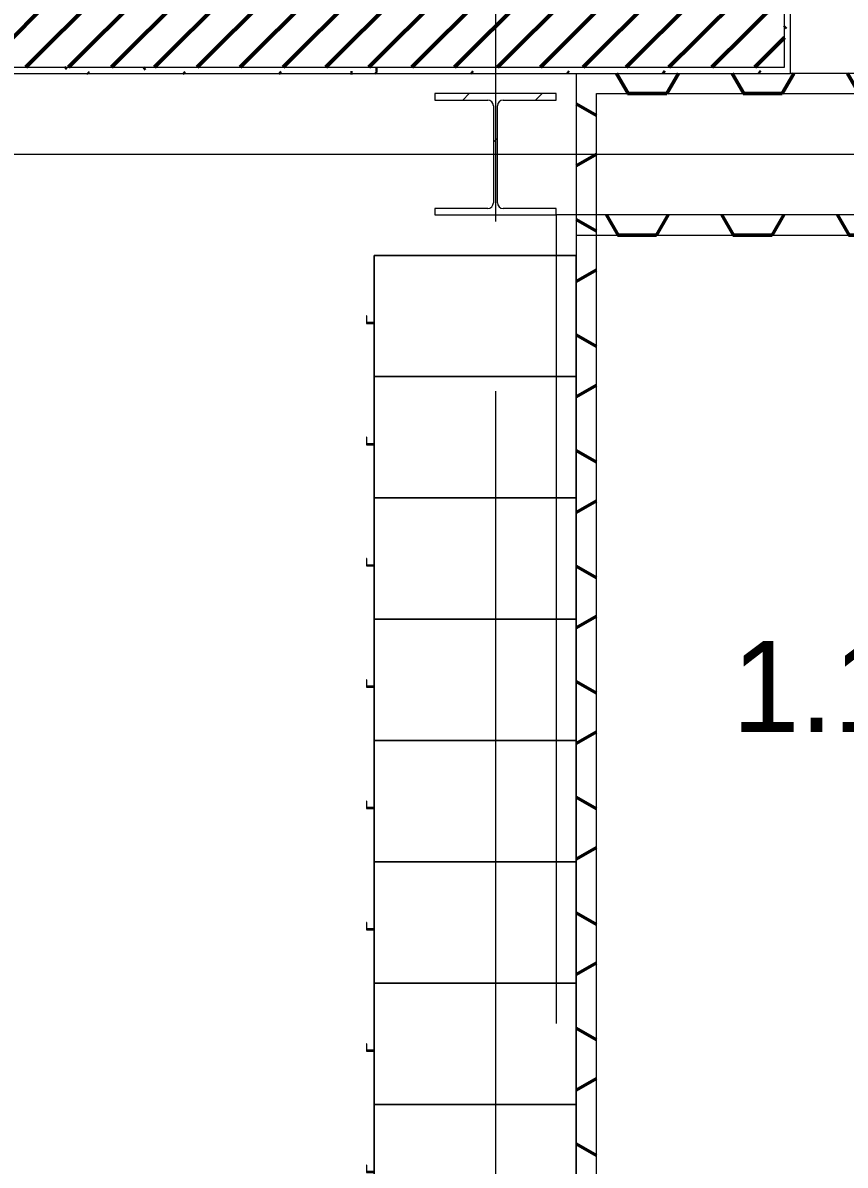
# Model space of a CAD drawing. Header units: millimetres. Extents: x -76261 to 649593, y -304265 to 60256.
# Drawn here: x 20131 to 22165, y -9100 to -6275 of the extents above; entities that cross this region are included whole.
import ezdxf

# ---------------------------------------------------------------- set-up
doc = ezdxf.new("R2010")
doc.units = ezdxf.units.MM
doc.header["$LTSCALE"] = 2000
doc.header["$MEASUREMENT"] = 0
doc.linetypes.add('Centre', pattern=[6.9, 4, -0.7, 1.5, -0.7])
doc.linetypes.add('Hidden 1_0mm', pattern=[1.6, 1, -0.6])
doc.layers.get('0').update_dxf_attribs({"linetype": 'CONTINUOUS'})
for name, color, linetype, lineweight in [('A-AREA-IDEN', 8, 'CONTINUOUS', 15), ('A-WALL', 8, 'CONTINUOUS', 15), ('A-WALL-PATT', 8, 'CONTINUOUS', 50), ('I-FURN', 8, 'Hidden 1_0mm', 15), ('I-WALL', 8, 'CONTINUOUS', 15), ('S-COLS', 8, 'CONTINUOUS', 15), ('S-GRID', 14, 'CONTINUOUS', 15), ('S-STRS-MBND', 8, 'Hidden 1_0mm', 15)]:
    doc.layers.add(name, color=color, linetype=linetype, lineweight=lineweight)
doc.styles.add('.VnArial Narrow_B', font='Vnarianb_0.ttf', dxfattribs={"height": 225})
pattern_1 = [(45, (87192.53, 42001.635), (-53.03301, 53.03301), [])]

# ---------------------------------------------------------------- blocks, each defined once
blk = doc.blocks.new('AD_UK Beams-Column - SC1-300_300_10_16-V31-1st  FLOOR PLAN')
at = {"layer": 'S-COLS'}
h = blk.add_hatch(dxfattribs=at)
h.set_pattern_fill('FP_70', color=256, style=0, pattern_type=2)
h.set_pattern_definition([(45, (65892.53, 48601.64), (-371.231, 371.231), []), (45, (65892.53, 49164.14), (-371.231, 371.231), [])])
h.paths.add_polyline_path([(150, -150), (150, -134), (19, -134), (9.1, -129.9), (5, -120), (5, 120), (9.1, 129.9), (19, 134), (150, 134), (150, 150), (-150, 150), (-150, 134), (-19, 134), (-9.1, 129.9), (-5, 120), (-5, -120), (-9.1, -129.9), (-19, -134), (-150, -134), (-150, -150)], flags=0)
for p, q in [((150, 150), (-150, 150)), ((-150, 150), (-150, 134)), ((150, 134), (150, 150)), ((-150, 134), (-19, 134)), ((-5, 120), (-5, -120)), ((5, -120), (5, 120)), ((19, 134), (150, 134)), ((-19, -134), (-150, -134)), ((-150, -134), (-150, -150)), ((150, -134), (19, -134)), ((150, -150), (150, -134)), ((-150, -150), (150, -150))]:
    blk.add_line(p, q, dxfattribs=at)
for centre, start, end in [((-19, 120), 0, 90), ((19, 120), 90, 180), ((-19, -120), 270, 0), ((19, -120), 180, 270)]:
    blk.add_arc(centre, 14, start, end, dxfattribs=at)
blk = doc.blocks.new('LS-Office-S_rvt-1-1st  FLOOR PLAN')
blk.add_blockref('AD_UK Beams-Column - SC1-300_300_10_16-V31-1st  FLOOR PLAN', (-65892.5, -48601.6))
blk = doc.blocks.new('Locker-Personal_Storage-Spacesaver-2_Tier_Single_Door-Mesh - 12 x 24 x 72-10655054-1st  FLOOR PLAN')
at = {"layer": 'I-FURN'}
for p, q in [((150, 250), (-150, 250)), ((-150, 250), (-150, -250)), ((-150, -250), (-150, 250)), ((-150, 250), (150, 250)), ((150, -250), (150, 250)), ((150, 250), (150, -250)), ((-150, -250), (150, -250)), ((150, -250), (-150, -250)), ((15.8372, -250), (15.8372, -268.1356)), ((15.8372, -250.9144), (117.4626, -250.9144)), ((15.8372, -269.05), (15.8372, -250.9144)), ((117.4626, -250), (17.3228, -250)), ((17.3228, -250), (17.3228, -268.1356)), ((18.2372, -269.05), (18.2372, -250.9144)), ((18.2372, -250.9144), (117.4626, -250.9144)), ((117.4626, -250.9144), (117.4626, -250)), ((117.4626, -250.9144), (117.4626, -250)), ((-0.0378, -268.1356), (-0.0378, -269.05)), ((15.8372, -268.1356), (-0.0378, -268.1356)), ((-0.0378, -269.05), (15.8372, -269.05)), ((17.3228, -268.1356), (2.3622, -268.1356)), ((2.3622, -268.1356), (2.3622, -269.05)), ((2.3622, -269.05), (18.2372, -269.05))]:
    blk.add_line(p, q, dxfattribs=at)
blk = doc.blocks.new('Xrexf_Office')
at = {"layer": 'A-WALL-PATT'}
h = blk.add_hatch(dxfattribs=at)
h.set_pattern_fill('FP_21', color=256, angle=37.5, style=0, pattern_type=2)
h.set_pattern_definition([(127.5, (22030, -4365.2), (-146.824, -4.7995), [5.029, -110.795, 5.029, -124.511, -123.825]), (127.5, (22030, -4365.2), (-146.824, -4.7995), [-245.364, 5.029, -118.796]), (97.5, (22030, -4365.2), (-215.047, 134.857), [5.029, -57.455, 5.029, -99.365, -40.005]), (97.5, (22030, -4365.2), (-215.047, 134.857), [-166.878, 5.029, -34.976]), (57.5, (22030, -4458.93), (-0.4316, 237.298), [5.029, -33.071, 5.029, -132.131, -179.07]), (57.5, (22030, -4458.93), (-0.4316, 237.298), [-175.26, 5.029, -174.041]), (47.5, (22030, -4458.93), (-66.88, 229.067), [5.029, -14.021, 5.029, -84.887, -102.87]), (47.5, (22030, -4458.93), (-66.88, 229.067), [-108.966, 5.029, -97.841])])
h.paths.add_polyline_path([(22015, -6400), (22030, -6400), (22030, -3430.4), (21905, -3430.4), (21905, -3445.4), (22015, -3445.4), (22015, -6385)], flags=0)
h.paths.add_polyline_path([(22030, -2530.4), (22030, -2095.4), (22015, -2095.4), (22015, -2515.4), (21905, -2515.4), (21905, -2530.4)], flags=0)
h = blk.add_hatch(dxfattribs=at)
h.set_pattern_fill('FP_20', color=256, style=0, pattern_type=2)
h.set_pattern_definition(pattern_1)
h.paths.add_polyline_path([(21795, -6385), (22015, -6385), (22015, -3445.4), (21905, -3445.4), (21905, -3430.4), (21795, -3430.4), (21795, -6165)], flags=0)
h.paths.add_polyline_path([(21905, -2530.4), (21905, -2515.4), (22015, -2515.4), (22015, -2315.4), (21795, -2315.4), (21795, -2530.4)], flags=0)
h = blk.add_hatch(dxfattribs=at)
h.set_pattern_fill('FP_20', color=256, style=0, pattern_type=2)
h.set_pattern_definition(pattern_1)
h.paths.add_polyline_path([(21310.5, -6203.6), (21300.5, -6204.6), (21305, -6209.3), (21309.5, -6204.6)], flags=0)
h.paths.add_polyline_path([(20365.5, -6203.6), (20355.5, -6204.6), (20360, -6209.3), (20364.5, -6204.6)], flags=0)
h.paths.add_polyline_path([(19435.5, -6203.6), (19425.5, -6204.6), (19430, -6209.3), (19434.5, -6204.6)], flags=0)
h.paths.add_polyline_path([(18505.5, -6203.6), (18495.5, -6204.6), (18500, -6209.3), (18504.5, -6204.6)], flags=0)
h.paths.add_polyline_path([(17575.5, -6203.6), (17565.5, -6204.6), (17570, -6209.3), (17574.5, -6204.6)], flags=0)
h.paths.add_polyline_path([(17564.5, -6346.4), (17574.5, -6345.4), (17570, -6340.7), (17564.6, -6346.3)], flags=0)
h.paths.add_polyline_path([(18494.5, -6346.4), (18504.5, -6345.4), (18500, -6340.7), (18495.5, -6345.4)], flags=0)
h.paths.add_polyline_path([(19424.5, -6346.4), (19434.1, -6345), (19430, -6340.7), (19425.5, -6345.4)], flags=0)
h.paths.add_polyline_path([(21795, -6385), (21795, -6165), (21311.3, -6165), (21309.8, -6219.5), (21299.5, -6219.4), (21299.1, -6209.3), (21298.6, -6203.6), (21298.6, -6165), (20366.4, -6165), (20364.8, -6219.5), (20354.5, -6219.4), (20354.1, -6209.3), (20353.7, -6203.6), (20353.7, -6165), (19436.4, -6165), (19434.8, -6219.5), (19424.5, -6219.4), (19424.1, -6209.3), (19423.7, -6203.6), (19423.7, -6165), (18506.4, -6165), (18504.8, -6219.5), (18494.5, -6219.4), (18494.1, -6209.3), (18493.7, -6203.6), (18493.7, -6165), (17576.4, -6165), (17574.8, -6219.5), (17564.5, -6219.4), (17564.1, -6209.3), (17563.7, -6201.4), (17563.7, -6165), (17075, -6165), (17075, -6385), (17563.7, -6385), (17564.6, -6330.6), (17575.5, -6330.6), (17575.9, -6340.7), (17576.4, -6346.4), (17576.4, -6385), (18493.7, -6385), (18494.5, -6330.6), (18505.5, -6330.6), (18505.9, -6340.7), (18506.4, -6346.4), (18506.4, -6385), (19423.7, -6385), (19424.5, -6330.6), (19435.5, -6330.6), (19435.6, -6345.1), (19436.4, -6346.4), (19436.4, -6385), (21780, -6385)], flags=0)
h = blk.add_hatch(dxfattribs=at)
h.set_pattern_fill('FP_22', color=256, angle=37.5, style=0, pattern_type=2)
h.set_pattern_definition([(37.5, (19435, -6400), (-4.7995, 146.824), [5.029, -110.795, 5.029, -124.511, -123.825]), (37.5, (19435, -6400), (-4.7995, 146.824), [-245.364, 5.029, -118.796]), (7.5, (19435, -6400), (134.857, 215.047), [5.029, -57.455, 5.029, -99.365, -40.005]), (7.5, (19435, -6400), (134.857, 215.047), [-166.878, 5.029, -34.976]), (327.5, (19341.27, -6400), (237.298, 0.4316), [5.029, -33.071, 5.029, -132.131, -179.07]), (327.5, (19341.27, -6400), (237.298, 0.4316), [-175.26, 5.029, -174.041]), (317.5, (19341.27, -6400), (229.067, 66.88), [5.029, -14.021, 5.029, -84.887, -102.87]), (317.5, (19341.27, -6400), (229.067, 66.88), [-108.966, 5.029, -97.841])])
h.paths.add_polyline_path([(21780, -6400), (22015, -6400), (22015, -6385), (20065, -6385), (20065, -6400), (21581.9, -6400)], flags=0)
h.paths.add_polyline_path([(19350.1, -6400), (19423.7, -6400), (19423.7, -6385), (18506.4, -6385), (18506.4, -6400), (19201.3, -6400)], flags=0)
h.paths.add_polyline_path([(19498.8, -6400), (19955, -6400), (19955, -6385), (19436.4, -6385), (19436.4, -6400)], flags=0)
h.paths.add_polyline_path([(18493.7, -6400), (18493.7, -6385), (17576.4, -6385), (17576.4, -6400), (18457.3, -6400)], flags=0)
h.paths.add_polyline_path([(17563.7, -6400), (17563.7, -6385), (17090, -6385), (17090, -6400), (17415.8, -6400)], flags=0)
h = blk.add_hatch(dxfattribs=at)
h.set_pattern_fill('FP_16', color=256, style=0, pattern_type=2)
h.set_pattern_definition([(2e-13, (24200, -6450), (142.875, 82.489), [95.25, -190.5]), (120, (24200, -6450), (-142.875, 82.489), [95.25, -190.5]), (60, (24200, -6450), (-7e-05, 164.978), [0, -190.5, 95.25, 0])])
h.paths.add_polyline_path([(26850, -6450), (26900, -6450), (26900, -6400), (21500, -6400), (21500, -6450), (26719, -6450)], flags=0)
h = blk.add_hatch(dxfattribs=at)
h.set_pattern_fill('FP_18', color=256, style=0, pattern_type=2)
h.set_pattern_definition([(90, (21550, -8600), (-82.489, 142.875), [95.25, -190.5]), (210, (21550, -8600), (-82.489, -142.875), [95.25, -190.5]), (150, (21550, -8600), (-164.978, -7e-05), [0, -190.5, 95.25, 0])])
h.paths.add_polyline_path([(21550, -10750), (21550, -6450), (21500, -6450), (21500, -10750)], flags=0)
h = blk.add_hatch(dxfattribs=at)
h.set_pattern_fill('FP_50', color=256, style=0, pattern_type=2)
h.set_pattern_definition([(2e-13, (24175, -6800), (142.875, 82.489), [95.25, -190.5]), (120, (24175, -6800), (-142.875, 82.489), [95.25, -190.5]), (60, (24175, -6800), (-7e-05, 164.978), [0, -190.5, 95.25, 0])])
h.paths.add_polyline_path([(26550, -6800), (26850, -6800), (26850, -6750), (21500, -6750), (21500, -6800), (25747.9, -6800)], flags=0)
at = {"layer": 'A-WALL'}
for p, q in [((22015, -6385), (22015, -3445.4)), ((22030, -6400), (22030, -3430.4)), ((20065, -6385), (22015, -6385)), ((20080, -6400), (22030, -6400))]:
    blk.add_line(p, q, dxfattribs=at)
at = {"layer": 'I-WALL'}
for p, q in [((21500, -6400), (21500, -6850)), ((23300, -6400), (22030, -6400)), ((21550, -6450), (26550, -6450)), ((21550, -10750), (21550, -6450)), ((26550, -6750), (21500, -6750)), ((21500, -6800), (23799.6, -6800))]:
    blk.add_line(p, q, dxfattribs=at)
at = {"layer": 'S-GRID', "linetype": 'Centre', "ltscale": 0.3}
for p, q in [((21300, 5234.1), (21300, -19441.1)), ((-4816.9, -6600), (36139, -6600))]:
    blk.add_line(p, q, dxfattribs=at)
at = {"layer": 'S-STRS-MBND'}
for p, q in [((21450, -6750), (21450, -10450)), ((22950, -6750), (21450, -6750))]:
    blk.add_line(p, q, dxfattribs=at)
blk.add_blockref('LS-Office-S_rvt-1-1st  FLOOR PLAN', (87192.5, 42001.6))
at = {"layer": 'I-FURN', "rotation": 269.9999999999998}
for p in [(21250, -7000), (21250, -7300), (21250, -7600), (21250, -7900), (21250, -8200), (21250, -8500), (21250, -8800), (21250, -9100)]:
    blk.add_blockref('Locker-Personal_Storage-Spacesaver-2_Tier_Single_Door-Mesh - 12 x 24 x 72-10655054-1st  FLOOR PLAN', p, dxfattribs=at)
at = {"layer": 'A-AREA-IDEN', "insert": (21885, -7803.4), "char_height": 225, "width": 1912.025, "attachment_point": 1, "style": '.VnArial Narrow_B'}
blk.add_mtext('1.16- STORE', dxfattribs=at)

msp = doc.modelspace()

# ---------------------------------------------------------------- block references
at = {"linetype": 'ByBlock'}
msp.add_blockref('Xrexf_Office', (0, 0), dxfattribs=at)

doc.saveas('drawing.dxf')
